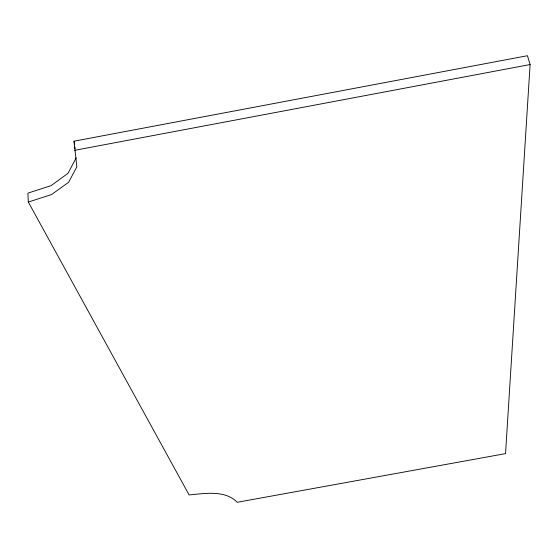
<?xml version="1.0" encoding="UTF-8"?>
<svg xmlns="http://www.w3.org/2000/svg" width="558" height="558" viewBox="0 0 558 558"><rect width="100%" height="100%" fill="white"/><g stroke="black" fill="none" stroke-linecap="round" stroke-linejoin="round"><path stroke-width="0.84" d="M28.319 202.052L51.573 194.554L68.585 182.313L76.823 166.877L74.047 141.188L527.45 55.716L530.1 64.547L505.534 453.619L237.22 502.284C225.076 489.75 204.723 493.558 189.106 494.925L28.319 202.052L27.9 193.138L51.057 185.64L67.992 173.357L76.188 157.837M74.688 150.318L530.1 64.547M74.047 141.188L74.479 144.515M74.793 147.012L75.009 148.679"/></g></svg>
